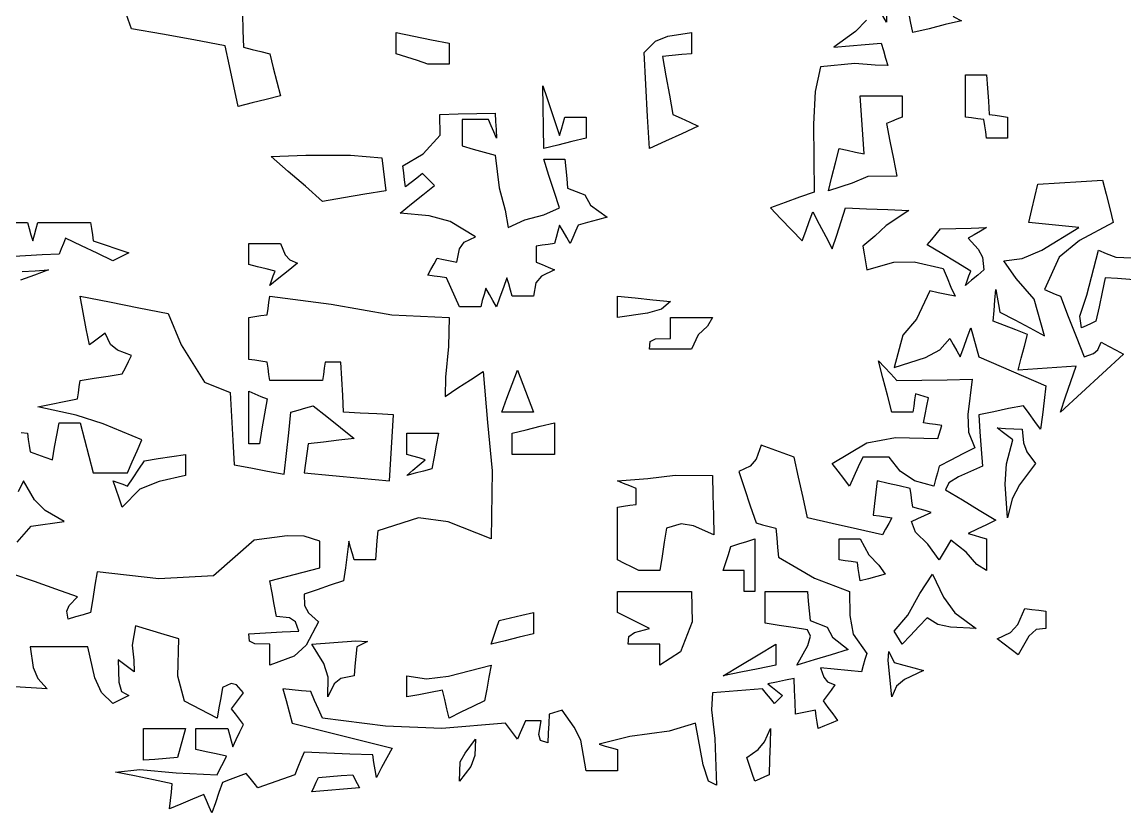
# Model space of a CAD drawing. Header units: millimetres. Extents: x 87938 to 265635, y 330093 to 434310.
# Drawn here: x 147715 to 149284, y 352144 to 353269 of the extents above; entities that cross this region are included whole.
import ezdxf

# ---------------------------------------------------------------- set-up
doc = ezdxf.new("R2010")
doc.units = ezdxf.units.MM

# ---------------------------------------------------------------- blocks, each defined once
blk = doc.blocks.new('A$C65917B88')
for points in [[(4227.4, 3108.2), (4226.9, 3078), (4223.3, 3084.3)], [(4206.5, 3080.1), (4195.3, 3068.6), (4173.2, 3052.7), (4189.2, 3054), (4205.3, 3055.3), (4221.5, 3056.6), (4223.7, 3049.1), (4226, 3041.5), (4228.2, 3033.9), (4215.5, 3034.2), (4194.8, 3035.9), (4159.8, 3032.6), (4154.3, 3007.4), (4152.5, 2974.4), (4153.2, 2905.4), (4138.4, 2900.1), (4123.7, 2894.7), (4109, 2889.3), (4119.6, 2878.2), (4130.3, 2867), (4141.1, 2855.7), (4144.7, 2865.6), (4148.3, 2875.5), (4151.9, 2885.3), (4158.5, 2872.8), (4165.1, 2860.3), (4171.8, 2847.8), (4176.3, 2861.7), (4180.8, 2875.5), (4185.3, 2889.3), (4206.6, 2888.4), (4228.1, 2887.5), (4249.5, 2886.6), (4226.4, 2871.3), (4215.1, 2860.4), (4202.7, 2850.5), (4204.1, 2842.5), (4205.4, 2834.4), (4206.8, 2826.3), (4234.4, 2834.3), (4255, 2834.4), (4284.3, 2827.7), (4288.4, 2818.3), (4292.4, 2808.9), (4296.5, 2799.5), (4287.9, 2801.3), (4279.4, 2803.1), (4271, 2804.9), (4257.5, 2776.1), (4243.3, 2760), (4234.8, 2727.2), (4266.4, 2737.3), (4281, 2744.9), (4291.1, 2756.6), (4294.7, 2750.4), (4298.3, 2744.2), (4301.9, 2738), (4305.3, 2747.8), (4308.9, 2757.6), (4312.5, 2767.4), (4315.2, 2757.6), (4317.9, 2747.8), (4320.6, 2738), (4343.3, 2728.2), (4366.1, 2718.3), (4388.9, 2708.4), (4387.1, 2693.7), (4385.3, 2679), (4383.5, 2664.3), (4377.6, 2672.4), (4371.8, 2680.4), (4366.1, 2688.3), (4350.9, 2685.3), (4335.8, 2682.2), (4320.6, 2679), (4321.8, 2661.6), (4323.2, 2644.2), (4324.5, 2626.8), (4299.9, 2616.1), (4290.2, 2609.9), (4287, 2602.7), (4304, 2592.5), (4320.9, 2582.2), (4338, 2571.9), (4328.6, 2567.4), (4319.1, 2562.9), (4309.8, 2558.4), (4316, 2556.6), (4322.3, 2554.8), (4328.6, 2553), (4328.6, 2542.4), (4328.6, 2531.7), (4328.6, 2520.9), (4318.6, 2526.9), (4307.7, 2539.6), (4292.4, 2551.8), (4288.4, 2545.1), (4284.3, 2538.3), (4280.4, 2531.6), (4268.9, 2547.7), (4256.5, 2559.9), (4252.2, 2570.6), (4258.8, 2573.7), (4265.6, 2576.8), (4272.3, 2579.9), (4266, 2581.7), (4259.7, 2583.5), (4253.6, 2585.3), (4252.7, 2591.6), (4251.8, 2597.8), (4250.9, 2604), (4239.6, 2606.7), (4228.5, 2609.4), (4217.4, 2612), (4216.1, 2600.4), (4214.7, 2588.8), (4213.4, 2577.2), (4219.7, 2576.3), (4226, 2575.4), (4232.3, 2574.5), (4229.1, 2568.7), (4226, 2562.9), (4222.8, 2557.1), (4197.3, 2562.9), (4171.8, 2568.7), (4146.5, 2574.5), (4142, 2595), (4137.5, 2615.6), (4133.1, 2636.1), (4121.9, 2640.2), (4110.6, 2644.2), (4099.5, 2648.1), (4094.3, 2633.8), (4088.4, 2626.8), (4076.9, 2621.4), (4082.6, 2604), (4088.4, 2586.6), (4094.3, 2569.2), (4100.9, 2567.4), (4107.6, 2565.6), (4114.4, 2563.8), (4115.3, 2554), (4116.2, 2544.2), (4117.1, 2534.3), (4135.7, 2523.5), (4153.6, 2513), (4189.4, 2499.5), (4189.7, 2475), (4192.9, 2456.1), (4206.8, 2436.6), (4205, 2430.4), (4203.2, 2424.2), (4201.4, 2417.9), (4187.4, 2419.2), (4173.6, 2420.5), (4159.8, 2421.8), (4163, 2412.3), (4166.9, 2407.8), (4174.5, 2404.5), (4170.5, 2399.1), (4166.4, 2393.7), (4162.5, 2388.3), (4167.3, 2381.7), (4172.3, 2375.1), (4177.2, 2368.4), (4170.5, 2365.7), (4163.9, 2363), (4157.3, 2360.3), (4156.4, 2366.6), (4155.5, 2372.8), (4154.6, 2379), (4147.8, 2377.7), (4141.1, 2376.3), (4134.3, 2375), (4133.9, 2387.1), (4133.4, 2399.1), (4133.1, 2411.1), (4124.1, 2409.3), (4115.1, 2407.5), (4106.3, 2405.7), (4111.1, 2401.8), (4116, 2397.8), (4121, 2393.7), (4118.3, 2391), (4115.6, 2388.3), (4113, 2385.6), (4109, 2390.6), (4104.9, 2395.5), (4100.9, 2400.5), (4083.9, 2399.1), (4067, 2397.8), (4050, 2396.4), (4049, 2379.2), (4052.4, 2350.2), (4054.1, 2302.7), (4046.1, 2306.8), (4040.5, 2323.2), (4032.6, 2365.7), (4005.8, 2357.7), (3966.1, 2352.1), (3934.8, 2344.2), (3941, 2342.4), (3947.3, 2340.6), (3953.6, 2338.8), (3953.6, 2331.7), (3953.6, 2324.6), (3953.6, 2317.4), (3942.8, 2317.4), (3932.1, 2317.4), (3921.5, 2317.4), (3916, 2348.3), (3909.5, 2361.5), (3897.3, 2379), (3892.8, 2377.7), (3888.3, 2376.3), (3884, 2375), (3883.5, 2365.2), (3883.1, 2355.4), (3882.6, 2345.6), (3875.2, 2348.2), (3873.4, 2354.1), (3875.9, 2368.2), (3870.5, 2368.2), (3865.1, 2368.2), (3859.8, 2368.2), (3857.1, 2362), (3854.4, 2355.8), (3851.9, 2349.5), (3847.8, 2354.9), (3843.8, 2360.3), (3839.7, 2365.7), (3775, 2360.3), (3717.6, 2362.5), (3653.6, 2370.9), (3649.5, 2379.9), (3645.5, 2388.9), (3641.6, 2397.8), (3632.1, 2398.7), (3622.7, 2399.6), (3613.4, 2400.5), (3616.5, 2388.9), (3619.7, 2377.3), (3622.8, 2365.7), (3656.7, 2357.2), (3690.6, 2348.7), (3724.5, 2340.2), (3719.1, 2330.4), (3713.7, 2320.5), (3708.5, 2310.6), (3707.1, 2318.3), (3705.8, 2325.9), (3704.6, 2333.4), (3681.3, 2334.3), (3658.1, 2335.2), (3634.8, 2336.1), (3631.7, 2328.6), (3628.5, 2321), (3625.5, 2313.3), (3612.9, 2308.9), (3600.5, 2304.5), (3588, 2300), (3584, 2304.9), (3579.9, 2309.8), (3575.9, 2314.7), (3567.8, 2311.6), (3559.8, 2308.5), (3551.9, 2305.4), (3548.3, 2295.1), (3544.7, 2284.8), (3541.1, 2274.5), (3538.4, 2280.8), (3535.7, 2287), (3533.1, 2293.2), (3521.4, 2288.4), (3509.7, 2283.5), (3498.2, 2278.5), (3499.1, 2287.1), (3500, 2295.6), (3500.9, 2304), (3481.7, 2308.1), (3462.5, 2312.1), (3443.3, 2316), (3467.9, 2318.6), (3504.8, 2315.2), (3546.5, 2313.3), (3549.6, 2319.6), (3552.8, 2325.9), (3555.9, 2332.2), (3545.6, 2334.5), (3535.2, 2336.7), (3525, 2338.8), (3525, 2346), (3525, 2353.2), (3525, 2360.3), (3535.7, 2360.3), (3546.5, 2360.3), (3557.3, 2360.3), (3558.9, 2354.1), (3560.7, 2347.8), (3562.5, 2341.5), (3566, 2349.2), (3569.6, 2356.8), (3573.2, 2364.3), (3569.1, 2369.7), (3565.1, 2375.1), (3561.2, 2380.4), (3565.1, 2385.8), (3569.1, 2391.1), (3573.2, 2396.4), (3566.2, 2404.6), (3560.6, 2406), (3551.9, 2401.8), (3550.1, 2391.6), (3548.3, 2381.3), (3546.5, 2370.9), (3513.3, 2387.9), (3506.4, 2413.4), (3507.6, 2451.3), (3492.8, 2455.8), (3478.1, 2460.3), (3463.4, 2464.7), (3460.1, 2444.9), (3461.8, 2429.7), (3462, 2417.9), (3456.6, 2421.9), (3451.2, 2425.9), (3446, 2429.9), (3446.4, 2407.2), (3449.2, 2397.8), (3456.8, 2393.7), (3451.4, 2391), (3446, 2388.3), (3440.6, 2385.6), (3428.9, 2396.8), (3422.3, 2411.7), (3415.2, 2443.2), (3395.6, 2443.2), (3375.9, 2443.2), (3356.3, 2443.2), (3359.6, 2422.1), (3364.1, 2411), (3373.7, 2400.5), (3335.6, 2403)], [(3321.5, 2874.5), (3353.6, 2874.5), (3355.4, 2868.3), (3357.2, 2862), (3359, 2855.7), (3360.8, 2862), (3362.6, 2868.3), (3364.4, 2874.5), (3382.2, 2874.5), (3400.1, 2874.5), (3417.9, 2874.5), (3418.8, 2868.3), (3419.7, 2862), (3420.6, 2855.7), (3432.6, 2851.8), (3444.6, 2847.8), (3456.8, 2843.7), (3451.4, 2841), (3446, 2838.3), (3440.6, 2835.6), (3424.5, 2843.3), (3408.5, 2850.9), (3392.4, 2858.4), (3390.2, 2853.1), (3387.9, 2847.8), (3385.8, 2842.4), (3368.7, 2841.5), (3351.8, 2840.6), (3334.8, 2839.7)], [(3348.2, 2824.5), (3361.5, 2825.4), (3375, 2826.3), (3360.8, 2821), (3346.5, 2815.7)], [(3343.1, 2549.6), (3357.3, 2566), (3391.1, 2570.6), (3371.7, 2581.9), (3360.9, 2592.7), (3349.5, 2612), (3344.1, 2600.9)], [(3347.3, 2661.2), (3353.6, 2660.3), (3354.5, 2654.1), (3355.4, 2647.8), (3356.3, 2641.5), (3363.8, 2638.8), (3371.4, 2636.1), (3379.1, 2633.4), (3381.3, 2646), (3383.6, 2658.5), (3385.8, 2670.9), (3392.9, 2670.9), (3400.1, 2670.9), (3407.3, 2670.9), (3411.6, 2654), (3416.1, 2637), (3420.6, 2620.1), (3432.2, 2620.1), (3443.7, 2620.1), (3455.4, 2620.1), (3460.2, 2631.3), (3465.2, 2642.4), (3470.1, 2653.5), (3430.5, 2670), (3403.1, 2678.7), (3364.4, 2687), (3377.7, 2689.7), (3391.1, 2692.4), (3404.6, 2695.1), (3405.5, 2701.4), (3406.4, 2707.6), (3407.3, 2713.8), (3421.5, 2716.1), (3435.8, 2718.3), (3450, 2720.6), (3453.2, 2726.9), (3456.3, 2733.1), (3459.5, 2739.3), (3445.1, 2744.6), (3438.1, 2750.5), (3432.6, 2762), (3427.2, 2758), (3421.8, 2754), (3416.6, 2750), (3413.4, 2766.5), (3410.3, 2783), (3407.3, 2799.5), (3437.1, 2793.7), (3467, 2787.9), (3496.8, 2782.1), (3509.9, 2750.2), (3533.6, 2712.1), (3559.8, 2701.8), (3561.2, 2677.3), (3562.5, 2652.8), (3563.9, 2628.2), (3580.8, 2625), (3597.8, 2621.9), (3614.7, 2618.7), (3617, 2639.7), (3619.2, 2660.7), (3621.5, 2681.6), (3629, 2683.8), (3636.5, 2686.1), (3644.1, 2688.3), (3657.9, 2677.2), (3671.9, 2666.1), (3685.8, 2654.9), (3670.1, 2653.1), (3654.5, 2651.3), (3638.9, 2649.5), (3637.5, 2639.7), (3636.2, 2629.9), (3634.8, 2620.1), (3663.8, 2617.4), (3692.7, 2614.7), (3721.8, 2612), (3723.2, 2634.3), (3724.5, 2656.7), (3725.9, 2679), (3708.9, 2679.9), (3692, 2680.8), (3675, 2681.6), (3674.1, 2698.6), (3673.2, 2715.6), (3672.3, 2732.6), (3666.9, 2732.6), (3661.5, 2732.6), (3656.3, 2732.6), (3655.4, 2726.4), (3654.5, 2720.1), (3653.6, 2713.8), (3635.7, 2713.8), (3617.9, 2713.8), (3600, 2713.8), (3599.1, 2720.1), (3598.2, 2726.4), (3597.3, 2732.6), (3591, 2733.5), (3584.7, 2734.4), (3578.6, 2735.3), (3578.6, 2749.5), (3578.6, 2763.8), (3578.6, 2778), (3584.7, 2778.9), (3591, 2779.8), (3597.3, 2780.7), (3598.2, 2787), (3599.1, 2793.3), (3600, 2799.5), (3662.5, 2791.6), (3724.2, 2780.7), (3782.3, 2778), (3781.8, 2748.3), (3778.6, 2717.3), (3778.2, 2697.8), (3791.1, 2706.3), (3804, 2714.7), (3816.9, 2723.1), (3821.4, 2671.1), (3825.9, 2622.2), (3825, 2553), (3781.2, 2570.2), (3751.3, 2574.4), (3709.8, 2561.1), (3708.9, 2551.3), (3708, 2541.5), (3707.3, 2531.6), (3700.1, 2531.6), (3692.9, 2531.6), (3685.8, 2531.6), (3684, 2537.9), (3682.2, 2544.2), (3680.4, 2550.5), (3678.6, 2537.1), (3676.8, 2523.7), (3675, 2510.3), (3661.5, 2505.8), (3648.2, 2501.3), (3634.8, 2496.8), (3635.3, 2485.1), (3639.2, 2477.8), (3649.5, 2468.7), (3636.9, 2445.1), (3624.7, 2433.8), (3600, 2424.5), (3600, 2431.7), (3600, 2438.8), (3600, 2445.9), (3584.9, 2446.3), (3579.3, 2449.1), (3578.6, 2456.6), (3595.5, 2457.5), (3612.5, 2458.4), (3629.6, 2459.3), (3626, 2468.8), (3620.1, 2472.7), (3606.8, 2474.1), (3604.5, 2486.2), (3602.3, 2498.3), (3600, 2510.3), (3617, 2514.8), (3633.9, 2519.2), (3650.9, 2523.6), (3650.9, 2532.6), (3650.9, 2541.6), (3650.9, 2550.5), (3635.1, 2555.8), (3617.7, 2556.2), (3584, 2551.8), (3542.9, 2515.4), (3487.1, 2512.3), (3424.5, 2519.6), (3422.3, 2505.8), (3420, 2491.9), (3417.9, 2478), (3410.3, 2475.9), (3402.6, 2473.7), (3395.1, 2471.4), (3393.7, 2479.4), (3396.1, 2485.3), (3404.6, 2494.2), (3382.7, 2501.9), (3360.8, 2509.5), (3338.9, 2517)]]:
    blk.add_lwpolyline(points)
for points in [[(4253.6, 3067.4), (4251.3, 3078.6), (4249.1, 3089.7), (4246.8, 3100.8), (4259.7, 3104), (4272.8, 3107.1), (4285.8, 3110.3), (4290.8, 3091.3), (4295.4, 3083.3), (4303.2, 3079.5), (4286.6, 3075.5), (4270.1, 3071.4)], [(3567.9, 2992.4), (3563.4, 3012.9), (3558.9, 3033.5), (3554.6, 3054), (3522.8, 3059.9), (3491, 3065.7), (3459.3, 3071.4), (3456.2, 3080.8), (3453, 3090.2), (3450, 3099.5), (3490.5, 3100.8), (3531.2, 3102.2), (3571.8, 3103.5), (3572.3, 3086.6), (3572.7, 3069.6), (3573.2, 3052.7), (3582, 3050.4), (3591, 3048.2), (3600, 3045.9), (3603.6, 3031.7), (3607.2, 3017.4), (3610.8, 3003), (3596.4, 2999.5), (3582.2, 2996)], [(3760.8, 3035.3), (3750, 3038.9), (3739.2, 3042.4), (3728.6, 3045.9), (3728.6, 3053.1), (3728.6, 3060.3), (3728.6, 3067.4), (3746.4, 3063.8), (3764.3, 3060.2), (3782.3, 3056.6), (3782.3, 3049.5), (3782.3, 3042.4), (3782.3, 3035.3), (3775.1, 3035.3), (3767.9, 3035.3)], [(3985.8, 2949.5), (3984, 2982.1), (3982.2, 3014.7), (3980.4, 3047.3), (3992, 3058.7), (4004.5, 3063.9), (4028.6, 3067.4), (4028.6, 3060.3), (4028.6, 3053.1), (4028.6, 3045.9), (4018.7, 3045), (4008.9, 3044.1), (3999.2, 3043.2), (4002.6, 3023.6), (4006.2, 3003.9), (4009.8, 2984.3), (4018.2, 2980.3), (4026.8, 2976.3), (4035.3, 2972.3), (4018.8, 2964.7), (4002.3, 2957.1)], [(4328.6, 2960.3), (4327.7, 2966.6), (4326.8, 2972.8), (4325.9, 2979), (4319.6, 2979.9), (4313.4, 2980.8), (4307.3, 2981.6), (4307.3, 2995.9), (4307.3, 3010.2), (4307.3, 3024.5), (4314.3, 3024.5), (4321.4, 3024.5), (4328.6, 3024.5), (4329.5, 3011.1), (4330.4, 2997.7), (4331.3, 2984.3), (4337.4, 2983.4), (4343.7, 2982.5), (4350, 2981.6), (4350, 2974.5), (4350, 2967.4), (4350, 2960.3), (4342.8, 2960.3), (4335.6, 2960.3)], [(3878.6, 2949.5), (3877.5, 3013.2), (3881.5, 3001.5), (3894.6, 2963), (3896.4, 2969.2), (3898.2, 2975.4), (3900, 2981.6), (3907.1, 2981.6), (3914.3, 2981.6), (3921.5, 2981.6), (3921.5, 2974.5), (3921.5, 2967.4), (3921.5, 2960.3), (3907.1, 2956.7), (3892.8, 2953.1)], [(4167.9, 2906.6), (4171.4, 2920.9), (4175, 2935.2), (4178.6, 2949.5), (4187, 2947.8), (4195.5, 2946), (4204.1, 2944.2), (4202.7, 2963.9), (4201.4, 2983.5), (4200, 3003), (4214.3, 3003), (4228.5, 3003), (4242.9, 3003), (4242.9, 2995.9), (4242.9, 2988.8), (4242.9, 2981.6), (4237.5, 2979.4), (4232.1, 2977.2), (4226.9, 2975), (4230.3, 2957.1), (4233.9, 2939.3), (4237.5, 2921.4), (4207.9, 2921.3), (4192.1, 2914.4)], [(3792.9, 2788.8), (3788.4, 2798.7), (3783.9, 2808.5), (3779.6, 2818.2), (3773.3, 2819.1), (3767, 2820), (3760.8, 2820.9), (3763.8, 2826.8), (3767, 2832.6), (3770.1, 2838.3), (3776.7, 2837), (3783.5, 2835.6), (3790.2, 2834.3), (3792.7, 2847.7), (3797.6, 2854.3), (3809, 2859.8), (3783.3, 2875.5), (3762.1, 2881.3), (3732.6, 2883.9), (3744.2, 2893.3), (3755.7, 2902.7), (3767.4, 2912), (3763.4, 2916), (3759.3, 2920.1), (3755.3, 2924.1), (3749.4, 2919.6), (3743.7, 2915.1), (3738, 2910.6), (3737.1, 2917.8), (3736.2, 2925), (3735.3, 2932.1), (3756, 2944.3), (3773.2, 2963.2), (3772.8, 2984.3), (3791.6, 2984.7), (3810.3, 2985.2), (3829.1, 2985.6), (3829.5, 2977.2), (3830, 2968.8), (3830.4, 2960.3), (3827.7, 2966.6), (3825, 2972.8), (3822.3, 2979), (3813.3, 2979), (3804.5, 2979), (3795.6, 2979), (3795.6, 2970.1), (3795.6, 2961.2), (3795.6, 2952.2), (3806.7, 2949.1), (3817.8, 2946), (3829.1, 2942.9), (3833.1, 2909.8), (3839.2, 2887.1), (3842.4, 2869.2), (3859.3, 2877.1), (3878.7, 2882.3), (3894.6, 2889.3), (3889.2, 2905.8), (3883.8, 2922.3), (3878.6, 2938.8), (3885.6, 2938.8), (3892.8, 2938.8), (3900, 2938.8), (3900.9, 2929), (3901.8, 2919.2), (3902.7, 2909.3), (3920.1, 2902.6), (3926.1, 2892.2), (3942.9, 2879.9), (3933, 2877.2), (3923.1, 2874.5), (3913.4, 2871.8), (3910.7, 2865.6), (3908, 2859.3), (3905.4, 2853), (3901.8, 2859.3), (3898.2, 2865.6), (3894.6, 2871.8), (3892.8, 2865.6), (3891, 2859.3), (3889.4, 2853), (3883.1, 2852.2), (3876.8, 2851.4), (3870.6, 2850.5), (3870.6, 2845.1), (3870.6, 2839.7), (3870.6, 2834.3), (3876.8, 2831.7), (3883.1, 2829), (3889.4, 2826.3), (3876.1, 2819.9), (3870.5, 2813), (3867.9, 2799.5), (3860.7, 2799.5), (3853.5, 2799.5), (3846.5, 2799.5), (3844.7, 2805.8), (3842.9, 2812), (3841.1, 2818.2), (3837.5, 2808.5), (3833.9, 2798.7), (3830.4, 2788.8), (3826.8, 2795.1), (3823.2, 2801.4), (3819.6, 2807.6), (3817.8, 2801.4), (3816, 2795.1), (3814.4, 2788.8), (3807.2, 2788.8), (3800, 2788.8)], [(3653.6, 2895.9), (3636.2, 2911.2), (3618.8, 2926.4), (3601.4, 2941.5), (3636.8, 2942.7), (3682.2, 2942.7), (3713.9, 2940.2), (3715.2, 2929), (3716.6, 2917.8), (3717.9, 2906.6), (3696.5, 2903.1), (3675, 2899.5)], [(4403.6, 2681.6), (4408.8, 2697.3), (4414.2, 2712.9), (4419.6, 2728.5), (4400, 2727.2), (4380.3, 2725.8), (4360.8, 2724.5), (4363.8, 2736.6), (4367, 2748.7), (4370.1, 2760.8), (4358.4, 2765.3), (4346.9, 2769.7), (4335.3, 2774.1), (4336.2, 2784.9), (4337.1, 2795.6), (4338, 2806.2), (4339.4, 2798.7), (4340.7, 2791.1), (4342.1, 2783.4), (4357.2, 2775.4), (4372.4, 2767.4), (4387.5, 2759.3), (4376.9, 2796.5), (4358.6, 2817.5), (4346, 2835.6), (4364.9, 2837.8), (4384.7, 2846.5), (4422.3, 2869.2), (4405.4, 2871), (4388.4, 2872.8), (4371.5, 2874.5), (4374.5, 2887.5), (4377.6, 2900.4), (4380.8, 2913.3), (4402.7, 2914.7), (4424.6, 2916), (4446.5, 2917.4), (4450.1, 2903.1), (4453.7, 2888.8), (4457.3, 2874.5), (4423, 2856.3), (4402.3, 2839.3), (4387.5, 2806.2), (4392.8, 2804), (4398.2, 2801.7), (4403.6, 2799.5), (4411.5, 2779), (4419.6, 2758.5), (4427.7, 2738), (4437.2, 2741.2), (4441.8, 2745), (4445.1, 2752.7), (4452.6, 2748.7), (4460.3, 2744.7), (4467.9, 2740.7), (4446.5, 2721), (4425, 2701.3)], [(4307.3, 2810.3), (4308.9, 2815.2), (4310.7, 2820.1), (4312.5, 2825), (4297.7, 2834), (4283, 2842.9), (4268.3, 2851.8), (4272.8, 2857.2), (4277.3, 2862.6), (4281.8, 2867.9), (4297.4, 2868.3), (4313, 2868.8), (4328.6, 2869.2), (4322.3, 2865.6), (4316, 2862), (4309.8, 2858.4), (4320.2, 2847.5), (4324.4, 2839.1), (4325.9, 2826.3), (4319.6, 2821), (4313.4, 2815.7)], [(3600, 2810.3), (3601.8, 2815.2), (3603.6, 2820.1), (3605.4, 2825), (3596.4, 2827.2), (3587.4, 2829.4), (3578.6, 2831.6), (3578.6, 2838.8), (3578.6, 2845.9), (3578.6, 2853), (3589.2, 2853), (3600, 2853), (3610.8, 2853), (3615.8, 2841.6), (3620.4, 2836.4), (3628.2, 2833.1), (3618.8, 2825.5), (3609.3, 2817.9)], [(4425, 2767.4), (4423.5, 2779.3), (4430.5, 2800.6), (4442.4, 2846.4), (4450.2, 2842.8), (4460.1, 2839.2), (4484, 2838.3), (4487.1, 2844.7), (4490.6, 2838.8), (4497.3, 2815.7), (4492.8, 2811.6), (4488.3, 2807.6), (4484, 2803.5), (4484.9, 2807.6), (4485.8, 2811.6), (4486.7, 2815.7), (4474.1, 2816.6), (4461.6, 2817.4), (4449.2, 2818.2), (4446, 2803.5), (4442.9, 2788.8), (4439.7, 2774.1), (4434.8, 2771.9), (4429.8, 2769.6)], [(3953.6, 2778), (3953.6, 2785.2), (3953.6, 2792.4), (3953.6, 2799.5), (3971.4, 2797.8), (3989.3, 2796), (4007.3, 2794.2), (3998.1, 2786.4), (3984.1, 2782.2)], [(3985.8, 2745.9), (3986.6, 2753.4), (3992.2, 2756.2), (4007.3, 2756.6), (4007.3, 2763.8), (4007.3, 2770.9), (4007.3, 2778), (4021.5, 2778), (4035.8, 2778), (4050, 2778), (4045, 2769.2), (4035.3, 2760.2), (4028.6, 2745.9), (4014.3, 2745.9), (4000.1, 2745.9)], [(3835.8, 2681.6), (3841.1, 2695.9), (3846.5, 2710.2), (3851.9, 2724.5), (3857.1, 2710.2), (3862.5, 2695.9), (3867.9, 2681.6), (3857.1, 2681.6), (3846.5, 2681.6)], [(4189.4, 2606.6), (4183.5, 2614.2), (4177.7, 2621.9), (4171.8, 2629.5), (4207, 2650.5), (4236, 2655.9), (4279.1, 2654.9), (4280.4, 2659.4), (4281.8, 2663.8), (4283.1, 2668.2), (4276.8, 2669.1), (4270.5, 2670), (4264.4, 2670.9), (4266, 2679.5), (4267.8, 2688), (4269.6, 2696.4), (4265.1, 2697.8), (4260.6, 2699.1), (4256.3, 2700.5), (4255.4, 2694.2), (4254.5, 2687.9), (4253.6, 2681.6), (4246.4, 2681.6), (4239.3, 2681.6), (4232.3, 2681.6), (4227.8, 2699.1), (4223.3, 2716.5), (4218.8, 2733.9), (4224.9, 2727.3), (4231.2, 2720.6), (4237.5, 2713.8), (4262.9, 2714.3), (4288.4, 2714.7), (4313.9, 2715.2), (4309.6, 2679.5), (4310.3, 2661.5), (4316.6, 2645.6), (4304.4, 2639.4), (4292.4, 2633.1), (4280.4, 2626.8), (4278.6, 2620.1), (4276.8, 2613.3), (4275, 2606.6), (4255.2, 2612), (4240.7, 2621.8), (4229.6, 2636.1), (4220.6, 2636.1), (4211.6, 2636.1), (4202.7, 2636.1), (4198.2, 2626.3), (4193.7, 2616.5)], [(3578.6, 2649.5), (3578.6, 2667.3), (3578.6, 2685.2), (3578.6, 2703), (3584.7, 2700.4), (3591, 2697.8), (3597.3, 2695.1), (3594.6, 2679.9), (3591.9, 2664.7), (3589.4, 2649.5), (3585.8, 2649.5), (3582.2, 2649.5)], [(3846.5, 2638.8), (3846.5, 2646), (3846.5, 2653.2), (3846.5, 2660.3), (3860.7, 2663.9), (3875, 2667.4), (3889.4, 2670.9), (3889.4, 2660.3), (3889.4, 2649.6), (3889.4, 2638.8), (3875, 2638.8), (3860.7, 2638.8)], [(3739.4, 2617.4), (3745.5, 2622.8), (3751.8, 2628.1), (3758.1, 2633.4), (3751.8, 2635.2), (3745.5, 2637), (3739.4, 2638.8), (3739.4, 2646), (3739.4, 2653.2), (3739.4, 2660.3), (3750, 2660.3), (3760.7, 2660.3), (3771.5, 2660.3), (3769.2, 2648.3), (3767, 2636.2), (3764.7, 2624.1), (3756.2, 2621.9), (3747.8, 2619.6)], [(4350, 2574.5), (4347.5, 2608.7), (4348.9, 2629.2), (4355.4, 2653.5), (4350, 2657.6), (4344.6, 2661.6), (4339.4, 2665.7), (4347.8, 2665.2), (4356.2, 2664.8), (4364.7, 2664.3), (4366.1, 2650.6), (4369.6, 2641.5), (4378.2, 2629.5), (4362, 2607.8), (4354.6, 2593.5)], [(3450, 2585.3), (3446.9, 2594.2), (3443.7, 2603.1), (3440.7, 2612), (3445.5, 2610.2), (3450.5, 2608.4), (3455.4, 2606.6), (3461.1, 2615.1), (3467, 2623.7), (3472.8, 2632.2), (3486.6, 2634.5), (3500.4, 2636.7), (3514.4, 2638.8), (3514.4, 2631.7), (3514.4, 2624.6), (3514.4, 2617.4), (3487.6, 2611.3), (3468, 2603.6)], [(3975, 2520.9), (3967.8, 2524.5), (3960.6, 2528.1), (3953.6, 2531.6), (3953.6, 2549.5), (3953.6, 2567.4), (3953.6, 2585.3), (3959.7, 2586.2), (3966, 2587.1), (3972.3, 2588), (3972.3, 2593.4), (3972.3, 2598.7), (3972.3, 2604), (3966, 2606.7), (3959.7, 2609.4), (3953.6, 2612), (3984.2, 2614.3), (4012.2, 2617.8), (4050, 2617.4), (4050.5, 2597.3), (4050.9, 2577.2), (4051.4, 2557.1), (4030.8, 2566.3), (4018.3, 2568.1), (4003.2, 2563.8), (4001, 2549.6), (3998.7, 2535.3), (3996.5, 2520.9), (3989.3, 2520.9), (3982.1, 2520.9)], [(4082.3, 2499.5), (4082.3, 2506.7), (4082.3, 2513.8), (4082.3, 2520.9), (4075.1, 2520.9), (4067.9, 2520.9), (4060.8, 2520.9), (4063.4, 2529), (4066.1, 2537.1), (4068.8, 2545.1), (4076.7, 2547.8), (4084.8, 2550.4), (4092.9, 2553), (4092.9, 2535.2), (4092.9, 2517.3), (4092.9, 2499.5), (4089.3, 2499.5), (4085.7, 2499.5)], [(4200, 2510.3), (4199.1, 2516.6), (4198.2, 2522.8), (4197.3, 2529), (4191, 2529.9), (4184.7, 2530.8), (4178.6, 2531.6), (4178.6, 2538.8), (4178.6, 2545.9), (4178.6, 2553), (4185.6, 2553), (4192.8, 2553), (4200, 2553), (4209, 2536.6), (4219.2, 2526.4), (4225.5, 2517), (4217, 2514.8), (4208.4, 2512.5)], [(4242.9, 2445.9), (4240.2, 2450.4), (4237.5, 2454.9), (4234.8, 2459.3), (4248.7, 2475.5), (4260.6, 2497.3), (4273.7, 2517), (4284.8, 2493.7), (4296.4, 2477.9), (4317.9, 2462), (4292, 2463.3), (4279.1, 2466.1), (4268.3, 2472.8), (4259.7, 2463.9), (4251.3, 2454.9)], [(3996.5, 2424.5), (3996.5, 2431.7), (3996.5, 2438.8), (3996.5, 2445.9), (3985.7, 2445.9), (3975, 2445.9), (3964.4, 2445.9), (3965.1, 2453.6), (3970.7, 2457.8), (3985.8, 2462), (3975, 2467.4), (3964.2, 2472.7), (3953.6, 2478), (3953.6, 2485.2), (3953.6, 2492.4), (3953.6, 2499.5), (3978.5, 2499.5), (4003.5, 2499.5), (4028.6, 2499.5), (4029.2, 2468.6), (4017.6, 2438.2)], [(4135.8, 2424.5), (4146.9, 2444.6), (4149.7, 2454), (4146.5, 2460.6), (4132.1, 2462.9), (4117.8, 2465.1), (4103.6, 2467.4), (4103.6, 2478.1), (4103.6, 2488.8), (4103.6, 2499.5), (4117.8, 2499.5), (4132.1, 2499.5), (4146.5, 2499.5), (4147.4, 2489.7), (4148.3, 2479.9), (4149.2, 2470.1), (4166.5, 2463.4), (4171.9, 2453.2), (4188, 2440.7), (4170.6, 2435.3), (4153.2, 2429.9)], [(3825, 2445.9), (3827.7, 2454), (3830.4, 2462.1), (3833.1, 2470.1), (3844.7, 2472.8), (3856.2, 2475.4), (3867.9, 2478), (3867.9, 2470.9), (3867.9, 2463.8), (3867.9, 2456.6), (3853.5, 2453.1), (3839.3, 2449.5)], [(4360.8, 2435.3), (4353.6, 2440.7), (4346.4, 2446), (4339.4, 2451.3), (4352.9, 2457.8), (4360.2, 2465.8), (4367.4, 2482.1), (4374.5, 2481.3), (4381.7, 2480.4), (4388.9, 2479.5), (4388.9, 2473.7), (4388.9, 2467.8), (4388.9, 2462), (4378.9, 2461), (4371.6, 2454.1)], [(3659, 2392.4), (3659.3, 2412.3), (3655.1, 2426.2), (3642.9, 2445.9), (3687.5, 2449.4), (3699.3, 2448.7), (3688.4, 2443.2), (3687.5, 2433.5), (3686.6, 2423.7), (3685.8, 2413.8), (3672.3, 2411.2), (3665.3, 2405.7)], [(4060.8, 2413.8), (4078.7, 2424.6), (4096.5, 2435.3), (4114.4, 2445.9), (4114.4, 2438.8), (4114.4, 2431.7), (4114.4, 2424.5), (4096.5, 2421), (4078.7, 2417.4)], [(4232.3, 2392.4), (4228.7, 2429.4), (4229.4, 2438.4), (4234.8, 2427.2), (4244.6, 2424.6), (4254.5, 2421.9), (4264.4, 2419.2), (4245.3, 2410.1), (4236.9, 2403.2)], [(3782.3, 2370.9), (3780, 2380.4), (3777.8, 2389.8), (3775.5, 2399.1), (3763.4, 2396.9), (3751.4, 2394.6), (3739.4, 2392.4), (3739.4, 2399.6), (3739.4, 2406.7), (3739.4, 2413.8), (3759.4, 2410.6), (3781.6, 2413.4), (3825, 2424.5), (3822.8, 2412.5), (3820.5, 2400.4), (3818.3, 2388.3), (3806.3, 2382.6), (3794.3, 2376.8)], [(3471.5, 2328), (3471.5, 2338.8), (3471.5, 2349.6), (3471.5, 2360.3), (3485.7, 2360.3), (3500, 2360.3), (3514.4, 2360.3), (3511.7, 2350.5), (3509, 2340.6), (3506.3, 2330.7), (3494.6, 2329.8), (3483, 2328.9)], [(4092.9, 2306.6), (4090.2, 2314.7), (4087.5, 2322.7), (4084.8, 2330.7), (4096.4, 2339), (4102.7, 2346.7), (4109, 2360.3), (4108.5, 2344.7), (4108.1, 2329), (4107.6, 2313.3), (4102.7, 2311.1), (4097.7, 2308.8)], [(3792.9, 2306.6), (3793.5, 2326.5), (3798.7, 2335.1), (3809, 2349.5), (3808.4, 2332.8), (3804.2, 2321.7)], [(3642.9, 2295.9), (3645, 2300.9), (3647.3, 2305.8), (3649.5, 2310.6), (3661.1, 2311.5), (3672.6, 2312.4), (3684.3, 2313.3), (3686.6, 2308.9), (3688.8, 2304.5), (3691.1, 2300), (3675, 2298.6), (3659, 2297.3)]]:
    blk.add_lwpolyline(points, close=True)

msp = doc.modelspace()

# ---------------------------------------------------------------- block references
at = {"xscale": 1.4, "yscale": 1.4, "zscale": 1.4}
msp.add_blockref('A$C65917B88', (143027.3, 348959.3), dxfattribs=at)

doc.saveas('drawing.dxf')
